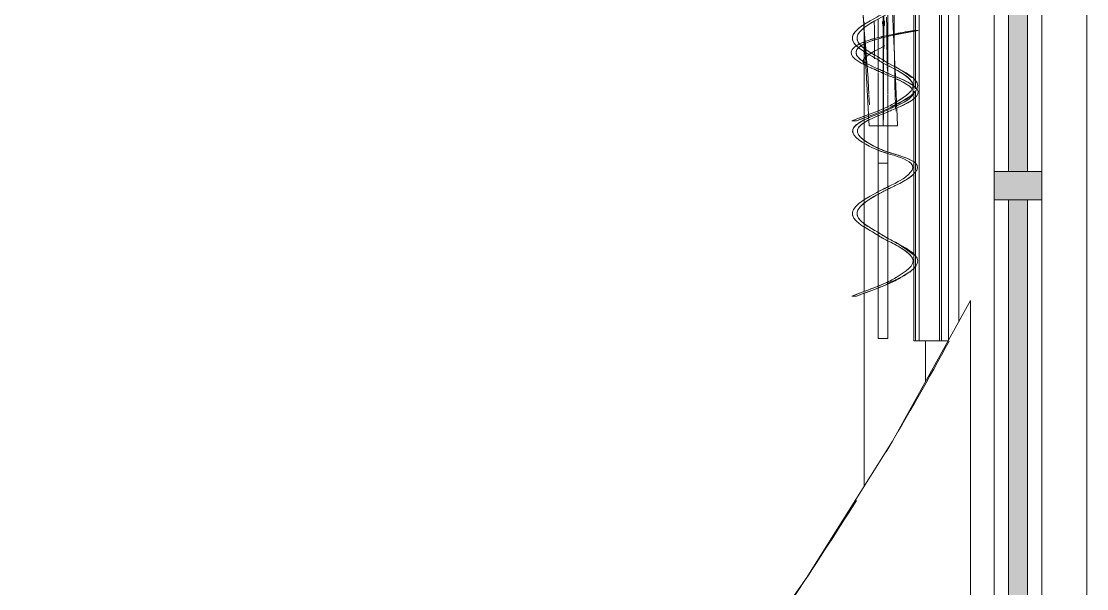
# Model space of a CAD drawing. Header units: inches. Extents: x -2349 to 1043, y -456 to 2193.
# Drawn here: x 949.5 to 1005.7, y 285.7 to 315.6 of the extents above; entities that cross this region are included whole.
import ezdxf

# ---------------------------------------------------------------- set-up
doc = ezdxf.new("R2010")
doc.units = ezdxf.units.IN
doc.header["$MEASUREMENT"] = 0
doc.linetypes.add('Dash 1_16_', pattern=[0.125, 0.0625, -0.0625])
for name, color, linetype, lineweight in [('5033_00_7th-9th Floors_Updated_dwg', 8, 'Continuous', 9), ('A-DETL', 90, 'Continuous', 9), ('A-GLAZ-CURT', 52, 'Continuous', 13), ('A-GLAZ-CWMG', 51, 'Continuous', 13), ('A-Glaz-Exst', 7, 'Continuous', 9), ('A-Shell', 7, 'Continuous', 9), ('A-WALL', 113, 'Continuous', 13), ('I-FURN', 30, 'Continuous', 9), ('I-WALL', 2, 'Continuous', 13)]:
    doc.layers.add(name, color=color, linetype=linetype, lineweight=lineweight)

# ---------------------------------------------------------------- blocks, each defined once
blk = doc.blocks.new('5033_00_7th-9th Floors_Updated_dwg-8585573-7TH FLOOR POWER _ SIGNAL')
at = {"layer": 'A-Glaz-Exst'}
for p, q in [((997.204, 116.606), (997.204, 118.757)), ((997.204, 118.757), (997.204, 116.606))]:
    blk.add_line(p, q, dxfattribs=at)
at = {"layer": 'A-Shell'}
for p, q in [((993.954, 135.462), (993.954, 135.584)), ((993.954, 135.584), (993.954, 135.462)), ((993.954, 135.338), (993.954, 135.411)), ((993.954, 135.411), (993.954, 135.338)), ((993.954, 135.253), (993.954, 135.338)), ((993.954, 135.338), (993.954, 135.253)), ((993.954, 134.505), (993.954, 135.253)), ((993.954, 135.253), (993.954, 134.505)), ((993.954, 134.428), (993.954, 134.505)), ((993.954, 134.505), (993.954, 134.428)), ((993.954, 134.19), (993.954, 134.399)), ((993.954, 134.399), (993.954, 134.19)), ((993.954, 134.014), (993.954, 134.19)), ((993.954, 134.19), (993.954, 134.014)), ((993.954, 133.466), (993.954, 134.014)), ((993.954, 134.014), (993.954, 133.466)), ((993.954, 133.33), (993.954, 133.437)), ((993.954, 133.437), (993.954, 133.33)), ((993.954, 130.602), (993.954, 133.33)), ((993.954, 133.33), (993.954, 130.602)), ((993.954, 130.509), (993.954, 130.56)), ((993.954, 130.56), (993.954, 130.509)), ((993.954, 130.398), (993.954, 130.509)), ((993.954, 130.509), (993.954, 130.398)), ((993.954, 130.269), (993.954, 130.398)), ((993.954, 130.398), (993.954, 130.269)), ((993.954, 129.344), (993.954, 130.257)), ((993.954, 130.257), (993.954, 129.344)), ((993.954, 129.176), (993.954, 129.344)), ((993.954, 129.344), (993.954, 129.176)), ((993.954, 126.189), (993.954, 129.176)), ((993.954, 129.176), (993.954, 126.189)), ((993.954, 126.003), (993.954, 126.16)), ((993.954, 126.16), (993.954, 126.003)), ((993.954, 124.94), (993.954, 126.003)), ((993.954, 126.003), (993.954, 124.94)), ((993.954, 124.763), (993.954, 124.94)), ((993.954, 124.94), (993.954, 124.763)), ((993.954, 121.352), (993.954, 124.763)), ((993.954, 124.763), (993.954, 121.352)), ((993.954, 121.259), (993.954, 121.31)), ((993.954, 121.31), (993.954, 121.259)), ((993.954, 111.075), (993.954, 121.259)), ((993.954, 121.259), (993.954, 111.075))]:
    blk.add_line(p, q, dxfattribs=at)
blk = doc.blocks.new('System Panel - Glazed-7824389-7TH FLOOR POWER _ SIGNAL')
at = {"layer": 'A-GLAZ-CURT', "lineweight": 9}
blk.add_hatch(color=7, dxfattribs=at).paths.add_polyline_path([(-29.25, -0.5), (29.25, -0.5), (29.25, 0.5), (-29.25, 0.5)], flags=0)
at = {"layer": 'A-GLAZ-CURT', "color": 8, "lineweight": 20}
for p, q in [((29.25, 0.5), (-29.25, 0.5)), ((-29.25, 0.5), (-29.25, -0.5)), ((29.25, -0.5), (29.25, 0.5)), ((-29.25, -0.5), (29.25, -0.5))]:
    blk.add_line(p, q, dxfattribs=at)
blk = doc.blocks.new('Rectangular Mullion - 1_5_ x 2_5_ rectangular SS-7796962-7TH FLOOR POWER _ SIGNAL')
at = {"layer": 'A-GLAZ-CWMG', "lineweight": 9}
for p, q in [((1000.829, -245.792), (1000.829, -304.292)), ((1003.329, -245.792), (1003.329, -304.292))]:
    blk.add_line(p, q, dxfattribs=at)
blk = doc.blocks.new('Rectangular Mullion - 1_5_ x 2_5_ rectangular SS-7796925-7TH FLOOR POWER _ SIGNAL')
at = {"layer": 'A-GLAZ-CWMG', "lineweight": 9}
blk.add_hatch(color=7, dxfattribs=at).paths.add_polyline_path([(-0.75, 0.5), (-0.75, 1.25), (0.75, 1.25), (0.75, -1.25), (-0.75, -1.25), (-0.75, -0.5)], flags=0)
at = {"layer": 'A-GLAZ-CWMG', "color": 8, "lineweight": 20}
for p, q in [((-0.75, 1.25), (0.75, 1.25)), ((-0.75, -1.25), (-0.75, 1.25)), ((0.75, 1.25), (0.75, -1.25)), ((0.75, -1.25), (-0.75, -1.25))]:
    blk.add_line(p, q, dxfattribs=at)
blk = doc.blocks.new('Walls 1 - Walls 1-7438491-7TH FLOOR POWER _ SIGNAL')
at = {"layer": 'A-WALL', "lineweight": 9}
for p, q in [((996.868, 298.776), (996.868, 435.47)), ((997.929, 435.186), (997.929, 298.776)), ((998.046, 435.249), (998.046, 298.776)), ((998.408, 435.457), (998.408, 298.789)), ((998.954, 434.474), (998.954, 299.772)), ((996.584, 316.837), (996.584, 315.133)), ((996.67, 316.931), (996.67, 315.133)), ((996.584, 315.092), (996.584, 312.593)), ((996.67, 315.107), (996.67, 312.502)), ((996.584, 312.593), (996.584, 312.221)), ((996.584, 312.168), (996.584, 312.029)), ((996.67, 312.502), (996.67, 312.123)), ((996.67, 312.123), (996.67, 312.066)), ((996.584, 311.967), (996.584, 311.861)), ((996.584, 311.831), (996.584, 311.553)), ((996.584, 311.553), (996.584, 308.203)), ((996.67, 311.942), (996.67, 311.663)), ((996.67, 311.623), (996.67, 308.139)), ((996.584, 308.203), (996.584, 307.587)), ((996.67, 308.105), (996.67, 307.754)), ((996.584, 307.587), (996.584, 303.343)), ((996.67, 307.68), (996.67, 303.251)), ((996.584, 303.343), (996.584, 302.605)), ((996.67, 303.251), (996.67, 302.704)), ((996.584, 302.605), (996.584, 298.776)), ((996.67, 302.704), (996.67, 298.776)), ((996.673, 298.776), (996.584, 298.776)), ((996.868, 298.776), (996.67, 298.776)), ((997.868, 298.776), (996.868, 298.776)), ((997.928, 298.776), (997.868, 298.776)), ((997.988, 298.776), (997.929, 298.776)), ((998.046, 298.776), (997.988, 298.776)), ((998.4, 298.776), (998.046, 298.776))]:
    blk.add_line(p, q, dxfattribs=at)
at = {"layer": 'A-WALL'}
blk.add_line((999.579, 281.876), (999.579, 300.895), dxfattribs=at)
at = {"layer": 'A-WALL', "flags": 128}
blk.add_lwpolyline([(999.579, 300.895), (995.453, 293.476), (990.894, 286.23), (985.913, 279.175), (980.521, 272.328), (974.733, 265.704), (968.561, 259.32), (962.019, 253.19), (955.124, 247.328), (947.891, 241.75), (940.338, 236.467), (932.482, 231.493), (924.342, 226.838), (915.937, 222.515), (907.288, 218.533), (898.413, 214.902), (889.335, 211.629)], dxfattribs=at)
at = {"layer": 'A-WALL', "lineweight": 9}
for start_param, end_param in [(5.825665, 5.864076), (5.773256, 5.808573)]:
    blk.add_ellipse((812.099, 367.123), major_axis=(204, 0), ratio=0.823529, start_param=start_param, end_param=end_param, dxfattribs=at)
blk = doc.blocks.new('Curtains_and_Valance_14992 - Curtains_and_Valance_14992-V34-7TH FLOOR POWER _ SIGNAL')
at = {"layer": 'I-FURN'}
for p, q in [((-1.251, -39.501), (-1.007, -42.661)), ((-1.011, -42.663), (-1.037, -42.154)), ((0.25, -42.096), (0.25, -43.232)), ((0.557, -43.17), (0.506, -41.973)), ((0.585, -41.936), (0.598, -43.163)), ((-1.001, -42.844), (-1.01, -42.685)), ((-1.002, -42.719), (-0.993, -42.837)), ((-0.455, -42.851), (-0.466, -42.495)), ((-0.25, -43.035), (-0.25, -42.359)), ((0.017, -42.216), (0.017, -43.283)), ((0.017, -42.711), (0.046, -42.711)), ((0.043, -43.276), (0.048, -42.199)), ((0.198, -42.821), (0.19, -42.265)), ((-0.963, -43.575), (-1.001, -42.844)), ((-0.993, -42.837), (-0.985, -42.94)), ((-0.984, -42.952), (-0.937, -43.564)), ((-0.451, -43.406), (-0.453, -43.087)), ((-0.25, -43.353), (-0.25, -43.063)), ((0.017, -42.74), (0.017, -42.876)), ((0.017, -42.878), (0.017, -43.095)), ((0.017, -43.095), (0.017, -43.215)), ((0.045, -42.752), (0.043, -43.145)), ((0.043, -43.147), (0.043, -43.276)), ((0.204, -43.234), (0.198, -42.83)), ((0.205, -43.299), (0.204, -43.234)), ((0.25, -43.232), (0.25, -43.288)), ((0.25, -43.288), (0.25, -44.693)), ((0.605, -44.266), (0.559, -43.211)), ((0.598, -43.202), (0.616, -44.853)), ((1.862, -42.982), (1.612, -42.982)), ((-0.96, -43.638), (-0.963, -43.575)), ((-0.944, -43.95), (-0.958, -43.679)), ((-0.937, -43.564), (-0.929, -43.667)), ((-0.929, -43.667), (-0.905, -43.981)), ((-0.451, -43.467), (-0.451, -43.406)), ((-0.45, -43.976), (-0.451, -43.474)), ((-0.25, -44.376), (-0.25, -43.419)), ((0.017, -43.301), (0.017, -43.349)), ((0.017, -43.301), (0.017, -43.349)), ((0.017, -43.349), (0.017, -44.539)), ((0.017, -43.349), (0.017, -43.544)), ((0.017, -43.558), (0.017, -44.005)), ((0.036, -44.551), (0.042, -43.342)), ((0.042, -43.43), (0.036, -44.489)), ((0.042, -43.342), (0.043, -43.292)), ((0.042, -43.342), (0.042, -43.43)), ((0.225, -44.671), (0.205, -43.299)), ((-0.935, -44.123), (-0.944, -43.95)), ((-0.906, -44.682), (-0.935, -44.123)), ((-0.903, -44.003), (-0.891, -44.151)), ((-0.891, -44.151), (-0.848, -44.713)), ((-0.449, -44.079), (-0.45, -43.976)), ((-0.449, -44.262), (-0.449, -44.079)), ((-0.449, -44.317), (-0.449, -44.262)), ((-0.448, -44.406), (-0.448, -44.353)), ((-0.448, -44.462), (-0.448, -44.408)), ((-0.25, -44.495), (-0.25, -44.376)), ((0.017, -44.032), (0.017, -44.197)), ((0.017, -44.197), (0.017, -44.329)), ((0.017, -44.339), (0.017, -44.539)), ((0.63, -44.853), (0.605, -44.266)), ((-0.9, -44.792), (-0.906, -44.682)), ((-0.764, -47.406), (-0.899, -44.817)), ((-0.848, -44.713), (-0.838, -44.845)), ((-0.838, -44.845), (-0.802, -45.307)), ((-0.25, -44.999), (-0.25, -44.528)), ((0.017, -44.539), (0.017, -44.648)), ((0.017, -44.539), (0.017, -44.648)), ((0.017, -44.694), (0.017, -45.12)), ((0.017, -44.694), (0.017, -45.12)), ((0.033, -45.127), (0.035, -44.704)), ((0.034, -44.853), (0.033, -45.059)), ((0.035, -44.704), (0.034, -44.853)), ((0.035, -44.624), (0.036, -44.551)), ((0.036, -44.551), (0.035, -44.624)), ((0.227, -44.804), (0.226, -44.693)), ((0.228, -44.853), (0.227, -44.804)), ((0.237, -45.026), (0.229, -44.916)), ((0.25, -44.693), (0.25, -44.816)), ((0.25, -44.853), (0.25, -45.228)), ((0.617, -44.874), (0.618, -45.006)), ((0.638, -45.016), (0.633, -44.923)), ((-0.25, -45.086), (-0.25, -44.999)), ((-0.25, -45.186), (-0.25, -45.112)), ((-0.25, -47.204), (-0.25, -45.221)), ((0.017, -45.12), (0.017, -45.199)), ((0.017, -45.12), (0.017, -45.199)), ((0.017, -45.236), (0.017, -47.094)), ((0.017, -45.236), (0.017, -47.094)), ((0.022, -47.091), (0.032, -45.243)), ((0.031, -45.369), (0.022, -47.091)), ((0.032, -45.243), (0.031, -45.369)), ((0.032, -45.243), (0.033, -45.127)), ((0.033, -45.127), (0.032, -45.243)), ((0.25, -45.201), (0.237, -45.03)), ((0.25, -45.228), (0.25, -45.296)), ((0.25, -45.336), (0.25, -46.23)), ((0.256, -45.276), (0.252, -45.229)), ((0.26, -45.34), (0.257, -45.293)), ((0.265, -45.408), (0.261, -45.343)), ((0.618, -45.006), (0.622, -45.386)), ((0.623, -45.414), (0.623, -45.493)), ((0.654, -45.399), (0.638, -45.016)), ((0.659, -45.508), (0.655, -45.414)), ((0.712, -46.741), (0.659, -45.508)), ((-0.782, -45.587), (-0.739, -46.33)), ((0.627, -45.692), (0.629, -45.747)), ((0.629, -45.747), (0.65, -46.466)), ((-0.737, -46.367), (-0.705, -46.899)), ((0.25, -46.23), (0.25, -46.321)), ((0.25, -46.35), (0.25, -46.988)), ((0.651, -46.509), (0.659, -46.773)), ((-0.25, -47.303), (-0.25, -47.204)), ((0.017, -47.125), (0.017, -47.197)), ((0.017, -47.125), (0.017, -47.197)), ((0.017, -47.197), (0.017, -47.262)), ((0.017, -47.197), (0.017, -47.262)), ((0.021, -47.195), (0.022, -47.125)), ((0.022, -47.125), (0.021, -47.195)), ((0.021, -47.268), (0.021, -47.195)), ((0.021, -47.195), (0.021, -47.268)), ((0.25, -46.988), (0.25, -47.055)), ((0.25, -47.101), (0.25, -47.163)), ((0.25, -47.163), (0.25, -47.239)), ((0.66, -46.801), (0.663, -46.88)), ((0.664, -46.924), (0.665, -46.978)), ((0.666, -47.004), (0.669, -47.089)), ((0.671, -47.153), (0.672, -47.198)), ((0.718, -46.879), (0.712, -46.741)), ((0.722, -46.952), (0.718, -46.879)), ((0.726, -47.063), (0.722, -46.962)), ((0.767, -48), (0.726, -47.063)), ((-0.759, -47.497), (-0.763, -47.417)), ((-0.755, -47.579), (-0.759, -47.497)), ((-0.749, -47.698), (-0.755, -47.579)), ((-0.733, -48), (-0.749, -47.698)), ((-0.25, -47.469), (-0.25, -47.385)), ((-0.25, -48), (-0.25, -47.481)), ((0.017, -47.275), (0.017, -47.362)), ((0.017, -47.275), (0.017, -47.362)), ((0.017, -48), (0.02, -47.361)), ((0.02, -47.361), (0.017, -48)), ((0.017, -47.362), (0.017, -48)), ((0.017, -47.362), (0.017, -48)), ((0.02, -47.361), (0.021, -47.268)), ((0.021, -47.268), (0.02, -47.361)), ((0.25, -47.269), (0.25, -48)), ((0.673, -47.244), (0.674, -47.248)), ((-0.733, -48), (-0.714, -48)), ((-0.475, -48), (-0.451, -48)), ((-0.25, -49.182), (-0.25, -48)), ((0.25, -48), (0.25, -49.383)), ((0.748, -48), (0.767, -48)), ((-0.25, -49.291), (-0.25, -49.182)), ((-0.25, -49.978), (-0.25, -49.291)), ((0.25, -49.383), (0.25, -49.455)), ((0.25, -49.455), (0.25, -49.978)), ((-0.25, -51.475), (-0.25, -49.978)), ((0.25, -49.978), (0.25, -51.227)), ((-0.25, -51.573), (-0.25, -51.475)), ((-0.25, -53.626), (-0.25, -51.609)), ((0.25, -51.227), (0.25, -51.288)), ((0.25, -51.346), (0.25, -53.916)), ((-0.25, -53.745), (-0.25, -53.626)), ((-0.25, -56.454), (-0.25, -53.778)), ((0.25, -53.944), (0.25, -54.066)), ((0.25, -54.066), (0.25, -56.239)), ((-0.25, -56.506), (-0.25, -56.454)), ((-0.25, -56.554), (-0.25, -56.507)), ((-0.25, -59.228), (-0.25, -56.554)), ((0.25, -56.239), (0.25, -56.312)), ((0.25, -56.352), (0.25, -59.228)), ((-1.638, -56.982), (-1.388, -56.982)), ((-1.388, -56.982), (-1.638, -56.982)), ((0.25, -59.228), (-0.25, -59.228)), ((-0.25, -59.228), (0.25, -59.228))]:
    blk.add_line(p, q, dxfattribs=at)
at = {"layer": 'I-FURN', "flags": 128}
for points in [[(-0.453, -43.087), (-0.453, -42.925), (-0.455, -42.851)], [(-0.802, -45.307), (-0.789, -45.474), (-0.782, -45.587)], [(0.624, -45.532), (0.625, -45.626), (0.627, -45.692)], [(0.017, -48), (-0.15, -48), (-0.308, -48), (-0.451, -48), (-0.569, -48), (-0.659, -48), (-0.714, -48), (-0.733, -48)], [(0.767, -48), (0.748, -48), (0.693, -48), (0.603, -48), (0.485, -48), (0.342, -48), (0.184, -48), (0.017, -48)]]:
    blk.add_lwpolyline(points, dxfattribs=at)
at = {"layer": 'I-FURN'}
for points in [[(-0.032, -42.711), (-0.022, -42.711), (-0.014, -42.711), (-0.006, -42.711)], [(-0.025, -42.491), (-0.026, -42.54), (-0.028, -42.588), (-0.029, -42.637)], [(-0.006, -42.711), (0.002, -42.711), (0.01, -42.711), (0.017, -42.711)], [(0.046, -42.711), (0.053, -42.711), (0.066, -42.711), (0.079, -42.711), (0.085, -42.711)], [(0.085, -42.711), (0.084, -42.631), (0.082, -42.551), (0.081, -42.469)], [(-0.078, -43.298), (-0.062, -43.294), (-0.045, -43.29), (-0.027, -43.286)], [(0.534, -43.166), (0.851, -43.104), (1.209, -43.042), (1.612, -42.982)], [(1.606, -43.021), (1.213, -43.084), (0.866, -43.147), (0.562, -43.211)], [(-1.417, -43.783), (-1.397, -43.769), (-1.372, -43.756), (-1.342, -43.742)], [(-0.886, -44.824), (-1.403, -44.579), (-0.729, -44.197), (0.103, -43.783)], [(-1.343, -43.737), (-1.315, -43.72), (-1.28, -43.704), (-1.239, -43.688)], [(-1.207, -43.811), (-1.244, -43.838), (-1.275, -43.865), (-1.302, -43.891)], [(-1.253, -43.688), (-1.176, -43.648), (-1.06, -43.608), (-0.918, -43.569)], [(-0.972, -43.672), (-1.048, -43.709), (-1.112, -43.746), (-1.167, -43.783)], [(-0.655, -43.454), (-0.642, -43.45), (-0.629, -43.446), (-0.616, -43.442)], [(-0.598, -43.437), (-0.581, -43.432), (-0.563, -43.426), (-0.545, -43.421)], [(-0.514, -43.489), (-0.538, -43.497), (-0.562, -43.505), (-0.585, -43.513)], [(-0.479, -43.478), (-0.487, -43.48), (-0.495, -43.483), (-0.503, -43.486)], [(-0.041, -43.351), (-0.057, -43.355), (-0.072, -43.359), (-0.088, -43.363)], [(-1.375, -43.981), (-1.543, -44.251), (-1.246, -44.497), (-0.898, -44.69)], [(-1.302, -43.891), (-1.332, -43.921), (-1.357, -43.952), (-1.375, -43.981)], [(-0.574, -44.966), (-0.591, -44.958), (-0.609, -44.951), (-0.626, -44.943)], [(-0.623, -44.83), (-0.607, -44.838), (-0.592, -44.845), (-0.577, -44.852)], [(-0.431, -45.03), (-0.443, -45.025), (-0.456, -45.019), (-0.47, -45.014)], [(-0.017, -45.221), (-0.036, -45.212), (-0.046, -45.203), (-0.068, -45.196)], [(-0.066, -45.082), (-0.05, -45.089), (-0.035, -45.096), (-0.021, -45.103)], [(0.188, -45.2), (0.203, -45.207), (0.217, -45.214), (0.233, -45.221)], [(0.318, -45.259), (0.321, -45.261), (0.325, -45.262), (0.328, -45.263)], [(1.538, -46.056), (1.381, -45.846), (0.958, -45.646), (0.624, -45.499)], [(0.63, -45.389), (0.897, -45.499), (1.31, -45.672), (1.582, -45.866)], [(0.71, -46.958), (1.058, -46.797), (1.524, -46.555), (1.596, -46.3)], [(1.648, -46.557), (1.534, -46.654), (1.385, -46.744), (1.234, -46.824)], [(-0.143, -49.331), (-0.171, -49.321), (-0.202, -49.31), (-0.238, -49.295)], [(-0.231, -49.192), (-0.202, -49.205), (-0.174, -49.218), (-0.148, -49.229)], [(0.113, -49.42), (0.002, -49.385), (-0.05, -49.366), (-0.104, -49.346)], [(-0.099, -49.25), (-0.009, -49.288), (0.054, -49.312), (0.107, -49.331)], [(0.249, -49.461), (0.2, -49.446), (0.158, -49.434), (0.123, -49.423)], [(0.136, -49.342), (0.169, -49.355), (0.2, -49.366), (0.243, -49.381)], [(-0.238, -51.602), (-0.311, -51.641), (-0.391, -51.685), (-0.473, -51.733)], [(-0.117, -51.537), (-0.154, -51.557), (-0.195, -51.579), (-0.238, -51.602)], [(-0.21, -51.454), (-0.176, -51.436), (-0.146, -51.421), (-0.118, -51.406)], [(-0.103, -51.398), (-0.048, -51.37), (-0.003, -51.347), (0.04, -51.326)], [(0.04, -51.326), (0.048, -51.323), (0.055, -51.319), (0.062, -51.316)], [(0.062, -51.316), (0.081, -51.306), (0.101, -51.297), (0.122, -51.287)], [(0.13, -51.283), (0.164, -51.267), (0.2, -51.25), (0.243, -51.23)], [(0.252, -51.345), (0.218, -51.362), (0.182, -51.38), (0.14, -51.402)], [(-0.473, -51.733), (-0.475, -51.735), (-0.478, -51.736), (-0.48, -51.738)], [(-0.236, -53.633), (-0.208, -53.65), (-0.183, -53.665), (-0.159, -53.679)], [(0.122, -54.001), (0.01, -53.943), (-0.049, -53.909), (-0.1, -53.877)], [(0.15, -53.877), (0.177, -53.894), (0.207, -53.91), (0.246, -53.93)], [(0.237, -54.06), (0.199, -54.041), (0.165, -54.023), (0.135, -54.008)], [(1.644, -55.504), (1.563, -55.587), (1.497, -55.657), (1.411, -55.726)], [(0.595, -56.196), (0.503, -56.241), (0.337, -56.309), (0.137, -56.388)], [(-1.638, -56.982), (-0.985, -56.744), (-0.539, -56.574), (-0.218, -56.444)], [(-0.217, -56.543), (-0.512, -56.658), (-0.89, -56.8), (-1.388, -56.982)], [(-0.094, -56.495), (-0.134, -56.51), (-0.178, -56.528), (-0.227, -56.546)], [(-0.218, -56.444), (-0.18, -56.429), (-0.145, -56.414), (-0.111, -56.4)], [(0.139, -56.4), (0.071, -56.428), (-0.017, -56.463), (-0.118, -56.502)], [(-0.106, -56.398), (-0.01, -56.358), (0.073, -56.322), (0.147, -56.289)], [(0.261, -56.349), (0.223, -56.365), (0.178, -56.383), (0.126, -56.404)], [(0.151, -56.287), (0.192, -56.269), (0.23, -56.251), (0.265, -56.234)]]:
    blk.add_open_spline(points, degree=3, dxfattribs=at)
for points, knots in [([(1.612, -42.982), (-3.36, -43.732), (-0.567, -44.964), (-0.06, -45.199), (0.123, -45.29), (2.402, -46.2), (0.497, -47.056), (0.1, -47.227), (-0.084, -47.307), (-2.401, -48.2), (-0.557, -49.18), (-0.102, -49.346), (0.084, -49.419), (2.115, -49.993), (1.072, -50.843), (0.072, -51.31), (-0.063, -51.374), (-2.413, -52.624), (-0.52, -53.59), (-0.126, -53.863), (0.078, -53.989), (2.242, -55.045), (0.663, -56.031), (0.134, -56.337), (-1.638, -56.982)], [0, 0, 0, 0, 0.240006, 0.346028, 0.435385, 0.567258, 0.705446, 0.781054, 0.867615, 1.000182, 1.140633, 1.217642, 1.295283, 1.396845, 1.523539, 1.595738, 1.704487, 1.841589, 1.987855, 2.066847, 2.153705, 2.27896, 2.414522, 2.535586, 2.535586, 2.535586, 2.535586]), ([(-1.388, -56.982), (0.384, -56.337), (0.913, -56.031), (2.492, -55.045), (0.328, -53.989), (0.124, -53.863), (-0.27, -53.59), (-2.163, -52.624), (0.187, -51.374), (0.322, -51.31), (1.322, -50.843), (2.365, -49.993), (0.334, -49.419), (0.148, -49.346), (-0.307, -49.18), (-2.151, -48.2), (0.166, -47.307), (0.35, -47.227), (0.747, -47.056), (2.652, -46.2), (0.373, -45.29), (0.19, -45.199), (-0.317, -44.964), (-3.11, -43.732), (1.862, -42.982)], [0, 0, 0, 0, 0.121064, 0.256626, 0.381881, 0.468739, 0.547731, 0.693997, 0.831099, 0.939848, 1.012047, 1.138741, 1.240303, 1.317944, 1.394953, 1.535404, 1.667971, 1.754532, 1.83014, 1.968328, 2.100201, 2.189558, 2.29558, 2.535586, 2.535586, 2.535586, 2.535586]), ([(1.598, -46.284), (1.606, -46.249), (1.607, -46.204), (1.593, -46.159), (1.589, -46.148)], [-0.58107177, -0.58107177, -0.58107177, -0.58107177, -0.5672579, -0.56294229, -0.56294229, -0.56294229, -0.56294229]), ([(1.234, -46.824), (1.07, -46.91), (0.875, -46.997), (0.735, -47.06), (0.715, -47.068)], [-1.87527708, -1.87527708, -1.87527708, -1.87527708, -1.83013967, -1.82245237, -1.82245237, -1.82245237, -1.82245237]), ([(-0.25, -49.291), (-0.326, -49.261), (-0.71, -49.099), (-2.178, -48.318), (-1.11, -47.734), (-0.728, -47.565)], [-1.1885559, -1.1885559, -1.1885559, -1.1885559, -1.1406329, -1.0001819, -0.909908, -0.909908, -0.909908, -0.909908]), ([(-0.729, -47.683), (-1.025, -47.834), (-1.806, -48.361), (-0.763, -48.937), (-0.354, -49.134)], [-1.6060296, -1.6060296, -1.6060296, -1.6060296, -1.535404, -1.3998547, -1.3998547, -1.3998547, -1.3998547]), ([(-0.354, -49.134), (-0.339, -49.141), (-0.3, -49.16), (-0.264, -49.177), (-0.242, -49.187)], [-1.39985472, -1.39985472, -1.39985472, -1.39985472, -1.39495304, -1.3865188, -1.3865188, -1.3865188, -1.3865188]), ([(0.243, -49.381), (0.301, -49.401), (0.555, -49.481), (1.383, -49.715), (1.656, -49.915)], [-1.2813851, -1.2813851, -1.2813851, -1.2813851, -1.2403025, -1.1496811, -1.1496811, -1.1496811, -1.1496811]), ([(0.243, -51.23), (0.252, -51.225), (0.41, -51.152), (1.072, -50.843), (2.115, -49.993), (0.592, -49.563), (0.258, -49.464), (0.255, -49.463)], [-1.6004597, -1.6004597, -1.6004597, -1.6004597, -1.5957381, -1.5235391, -1.3968453, -1.2952834, -1.2942053, -1.2942053, -1.2942053, -1.2942053]), ([(1.647, -50.521), (1.517, -50.655), (1.087, -50.953), (0.523, -51.216), (0.358, -51.293), (0.29, -51.326)], [-1.066447, -1.066447, -1.066447, -1.066447, -1.0120468, -0.9398478, -0.8930541, -0.8930541, -0.8930541, -0.8930541]), ([(-0.854, -53.424), (-1.237, -53.2), (-2.213, -52.518), (-0.653, -51.688), (-0.262, -51.482), (-0.237, -51.468)], [-1.9545141, -1.9545141, -1.9545141, -1.9545141, -1.8415893, -1.7044872, -1.6941628, -1.6941628, -1.6941628, -1.6941628]), ([(0.132, -51.406), (0.078, -51.434), (0.006, -51.472), (-0.089, -51.522), (-0.099, -51.528)], [-0.85977469, -0.85977469, -0.85977469, -0.85977469, -0.83109873, -0.82773908, -0.82773908, -0.82773908, -0.82773908]), ([(-0.48, -51.738), (-0.87, -51.965), (-1.813, -52.624), (-0.985, -53.2), (-0.603, -53.424)], [-0.7923706, -0.7923706, -0.7923706, -0.7923706, -0.6939966, -0.5810718, -0.5810718, -0.5810718, -0.5810718]), ([(-0.274, -53.763), (-0.339, -53.721), (-0.485, -53.631), (-0.741, -53.49), (-0.854, -53.424)], [-2.0337512, -2.0337512, -2.0337512, -2.0337512, -1.98785491, -1.95451414, -1.95451414, -1.95451414, -1.95451414]), ([(-0.604, -53.424), (-0.491, -53.49), (-0.358, -53.563), (-0.255, -53.623), (-0.236, -53.634)], [-0.58107177, -0.58107177, -0.58107177, -0.58107177, -0.547731, -0.53987414, -0.53987414, -0.53987414, -0.53987414]), ([(-0.125, -53.861), (-0.135, -53.854), (-0.17, -53.831), (-0.209, -53.805), (-0.241, -53.784)], [-2.07797177, -2.07797177, -2.07797177, -2.07797177, -2.06684668, -2.04183025, -2.04183025, -2.04183025, -2.04183025]), ([(-0.108, -53.71), (-0.017, -53.766), (0.053, -53.816), (0.116, -53.854), (0.127, -53.86)], [-0.51937151, -0.51937151, -0.51937151, -0.51937151, -0.46873924, -0.45761414, -0.45761414, -0.45761414, -0.45761414]), ([(0.248, -53.935), (0.305, -53.966), (0.597, -54.106), (1.256, -54.508), (1.591, -54.787)], [-0.4211601, -0.4211601, -0.4211601, -0.4211601, -0.3818809, -0.2809592, -0.2809592, -0.2809592, -0.2809592]), ([(1.01, -54.482), (0.742, -54.311), (0.434, -54.16), (0.241, -54.062), (0.237, -54.06)], [-2.21863767, -2.21863767, -2.21863767, -2.21863767, -2.15370505, -2.15256429, -2.15256429, -2.15256429, -2.15256429]), ([(0.265, -56.234), (0.478, -56.134), (0.964, -55.843), (1.973, -55.212), (1.259, -54.64), (1.01, -54.482)], [-2.4626637, -2.4626637, -2.4626637, -2.4626637, -2.4145222, -2.2789599, -2.2186377, -2.2186377, -2.2186377, -2.2186377]), ([(1.358, -55.74), (1.24, -55.823), (1.075, -55.954), (0.538, -56.184), (0.225, -56.313)], [-0.15847412, -0.15847412, -0.15847412, -0.15847412, -0.1210637, -0.07923706, -0.07923706, -0.07923706, -0.07923706])]:
    blk.add_open_spline(points, degree=3, knots=knots, dxfattribs=at)
blk = doc.blocks.new('Curtains_and_Valance_14992 - Curtains_and_Valance_14992-V39-7TH FLOOR POWER _ SIGNAL')
at = {"layer": 'I-FURN'}
for p, q in [((-0.25, -52.286), (-0.25, -51.609)), ((0.25, -51.346), (0.25, -52.483)), ((-0.25, -52.604), (-0.25, -52.313)), ((-0.25, -53.626), (-0.25, -52.67)), ((0.25, -52.483), (0.25, -52.538)), ((0.25, -52.538), (0.25, -53.944)), ((-0.25, -53.745), (-0.25, -53.626)), ((-0.25, -54.25), (-0.25, -53.778)), ((0.25, -53.944), (0.25, -54.066)), ((-0.25, -54.337), (-0.25, -54.25)), ((-0.25, -54.437), (-0.25, -54.363)), ((-0.25, -56.454), (-0.25, -54.472)), ((0.25, -54.104), (0.25, -54.479)), ((0.25, -54.479), (0.25, -54.547)), ((0.25, -54.586), (0.25, -55.481)), ((0.25, -55.481), (0.25, -55.572)), ((0.25, -55.6), (0.25, -56.239)), ((-0.25, -56.554), (-0.25, -56.454)), ((-0.25, -56.719), (-0.25, -56.635)), ((-0.25, -57.25), (-0.25, -56.731)), ((0.25, -56.239), (0.25, -56.306)), ((0.25, -56.352), (0.25, -56.413)), ((0.25, -56.413), (0.25, -56.489)), ((0.25, -56.52), (0.25, -57.25)), ((-1.638, -56.982), (-1.388, -56.982)), ((-1.388, -56.982), (-1.638, -56.982)), ((-0.25, -58.432), (-0.25, -57.25)), ((0.25, -57.25), (0.25, -58.633)), ((-0.25, -58.541), (-0.25, -58.432)), ((-0.25, -59.228), (-0.25, -58.541)), ((0.25, -58.633), (0.25, -58.705)), ((0.25, -58.705), (0.25, -59.228)), ((-0.25, -59.228), (0.25, -59.228)), ((-0.125, -59.228), (-0.249, -59.228)), ((0.125, -59.228), (-0.107, -59.228)), ((0.25, -59.228), (0.142, -59.228))]:
    blk.add_line(p, q, dxfattribs=at)
for points, knots in [([(1.612, -42.982), (-3.36, -43.732), (-0.567, -44.964), (-0.06, -45.199), (0.123, -45.29), (2.402, -46.2), (0.497, -47.056), (0.1, -47.227), (-0.084, -47.307), (-2.401, -48.2), (-0.557, -49.18), (-0.102, -49.346), (0.084, -49.419), (2.115, -49.993), (1.072, -50.843), (0.072, -51.31), (-0.063, -51.374), (-2.413, -52.624), (-0.52, -53.59), (-0.126, -53.863), (0.078, -53.989), (2.242, -55.045), (0.663, -56.031), (0.134, -56.337), (-1.638, -56.982)], [0, 0, 0, 0, 0.240006, 0.346028, 0.435385, 0.567258, 0.705446, 0.781054, 0.867615, 1.000182, 1.140633, 1.217642, 1.295283, 1.396845, 1.523539, 1.595738, 1.704487, 1.841589, 1.987855, 2.066847, 2.153705, 2.27896, 2.414522, 2.535586, 2.535586, 2.535586, 2.535586]), ([(-1.388, -56.982), (0.384, -56.337), (0.913, -56.031), (2.492, -55.045), (0.328, -53.989), (0.124, -53.863), (-0.27, -53.59), (-2.163, -52.624), (0.187, -51.374), (0.322, -51.31), (1.322, -50.843), (2.365, -49.993), (0.334, -49.419), (0.148, -49.346), (-0.307, -49.18), (-2.151, -48.2), (0.166, -47.307), (0.35, -47.227), (0.747, -47.056), (2.652, -46.2), (0.373, -45.29), (0.19, -45.199), (-0.317, -44.964), (-3.11, -43.732), (1.862, -42.982)], [0, 0, 0, 0, 0.121064, 0.256626, 0.381881, 0.468739, 0.547731, 0.693997, 0.831099, 0.939848, 1.012047, 1.138741, 1.240303, 1.317944, 1.394953, 1.535404, 1.667971, 1.754532, 1.83014, 1.968328, 2.100201, 2.189558, 2.29558, 2.535586, 2.535586, 2.535586, 2.535586]), ([(-1.401, -53.034), (-1.551, -52.887), (-1.773, -52.512), (-1.3, -52.104), (-1, -51.905)], [-1.8981992, -1.8981992, -1.8981992, -1.8981992, -1.8415893, -1.7657221, -1.7657221, -1.7657221, -1.7657221]), ([(-0.996, -52.084), (-1.187, -52.237), (-1.455, -52.537), (-1.335, -52.819), (-1.237, -52.939)], [-0.74813819, -0.74813819, -0.74813819, -0.74813819, -0.69399659, -0.64927576, -0.64927576, -0.64927576, -0.64927576]), ([(1.585, -55.118), (1.584, -55.074), (1.517, -54.775), (0.992, -54.455), (0.614, -54.254)], [-2.2946953, -2.2946953, -2.2946953, -2.2946953, -2.2789599, -2.1873108, -2.1873108, -2.1873108, -2.1873108]), ([(1.582, -55.564), (1.414, -55.716), (1.262, -55.865), (0.646, -56.133), (0.421, -56.226)], [-0.18377223, -0.18377223, -0.18377223, -0.18377223, -0.1210637, -0.09024304, -0.09024304, -0.09024304, -0.09024304]), ([(0.699, -56.001), (0.716, -55.99), (1.022, -55.805), (1.412, -55.562), (1.54, -55.308)], [-2.4203806, -2.4203806, -2.4203806, -2.4203806, -2.4145222, -2.3181516, -2.3181516, -2.3181516, -2.3181516])]:
    blk.add_open_spline(points, degree=3, knots=knots, dxfattribs=at)
for points in [[(-0.563, -51.787), (-0.585, -51.8), (-0.608, -51.814), (-0.63, -51.828)], [(-1.276, -53.143), (-1.304, -53.121), (-1.331, -53.098), (-1.356, -53.075)], [(-0.924, -53.383), (-1.045, -53.31), (-1.167, -53.23), (-1.276, -53.143)], [(-1.237, -52.94), (-1.211, -52.971), (-1.182, -53.003), (-1.15, -53.034)], [(-1.122, -53.061), (-1.066, -53.113), (-1.003, -53.163), (-0.936, -53.211)], [(-0.452, -53.511), (-0.437, -53.52), (-0.421, -53.529), (-0.406, -53.537)], [(-0.201, -53.654), (-0.186, -53.662), (-0.172, -53.671), (-0.159, -53.679)], [(0.365, -54.125), (0.349, -54.116), (0.332, -54.108), (0.316, -54.1)], [(0.566, -54.1), (0.582, -54.108), (0.598, -54.116), (0.615, -54.125)], [(0.615, -54.125), (0.894, -54.266), (1.233, -54.484), (1.504, -54.706)], [(1.561, -54.698), (1.593, -54.725), (1.622, -54.753), (1.649, -54.781)], [(1.54, -55.308), (1.566, -55.254), (1.583, -55.2), (1.585, -55.144)], [(-1.638, -56.982), (-1.275, -56.849), (-0.975, -56.738), (-0.726, -56.643)], [(-0.692, -56.725), (-0.894, -56.801), (-1.124, -56.886), (-1.388, -56.982)]]:
    blk.add_open_spline(points, degree=3, dxfattribs=at)

msp = doc.modelspace()

# ---------------------------------------------------------------- linework, layer by layer
at = {"layer": 'A-DETL', "linetype": 'Dash 1_16_'}
msp.add_ellipse((812.079, 367.346), major_axis=(-150, 0), ratio=0.72, dxfattribs=at)
at = {"layer": 'I-WALL', "lineweight": 9}
msp.add_line((1005.704, 1677.045), (1005.704, -450.911), dxfattribs=at)

# ---------------------------------------------------------------- block references
at = {"layer": '5033_00_7th-9th Floors_Updated_dwg', "color": 7}
msp.add_blockref('5033_00_7th-9th Floors_Updated_dwg-8585573-7TH FLOOR POWER _ SIGNAL', (0, 180.019), dxfattribs=at)
at = {"layer": 'A-GLAZ-CURT', "lineweight": 9, "rotation": 89.99999999999991}
for p in [(1002.079, 336.958), (1002.079, 276.958)]:
    msp.add_blockref('System Panel - Glazed-7824389-7TH FLOOR POWER _ SIGNAL', p, dxfattribs=at)
at = {"layer": 'A-GLAZ-CWMG', "lineweight": 9}
for p in [(0, 612), (0, 552)]:
    msp.add_blockref('Rectangular Mullion - 1_5_ x 2_5_ rectangular SS-7796962-7TH FLOOR POWER _ SIGNAL', p, dxfattribs=at)
at = {"layer": 'A-GLAZ-CWMG', "lineweight": 9, "extrusion": (0, 0, -1), "rotation": 90.0000000000001}
msp.add_blockref('Rectangular Mullion - 1_5_ x 2_5_ rectangular SS-7796925-7TH FLOOR POWER _ SIGNAL', (-1002.079, 306.958), dxfattribs=at)
at = {"layer": 'A-WALL', "lineweight": 9}
msp.add_blockref('Walls 1 - Walls 1-7438491-7TH FLOOR POWER _ SIGNAL', (0, 0), dxfattribs=at)
at = {"layer": 'I-FURN'}
for name, p in [('Curtains_and_Valance_14992 - Curtains_and_Valance_14992-V39-7TH FLOOR POWER _ SIGNAL', (994.954, 367.365)), ('Curtains_and_Valance_14992 - Curtains_and_Valance_14992-V34-7TH FLOOR POWER _ SIGNAL', (994.954, 358.115))]:
    msp.add_blockref(name, p, dxfattribs=at)

doc.saveas('drawing.dxf')
